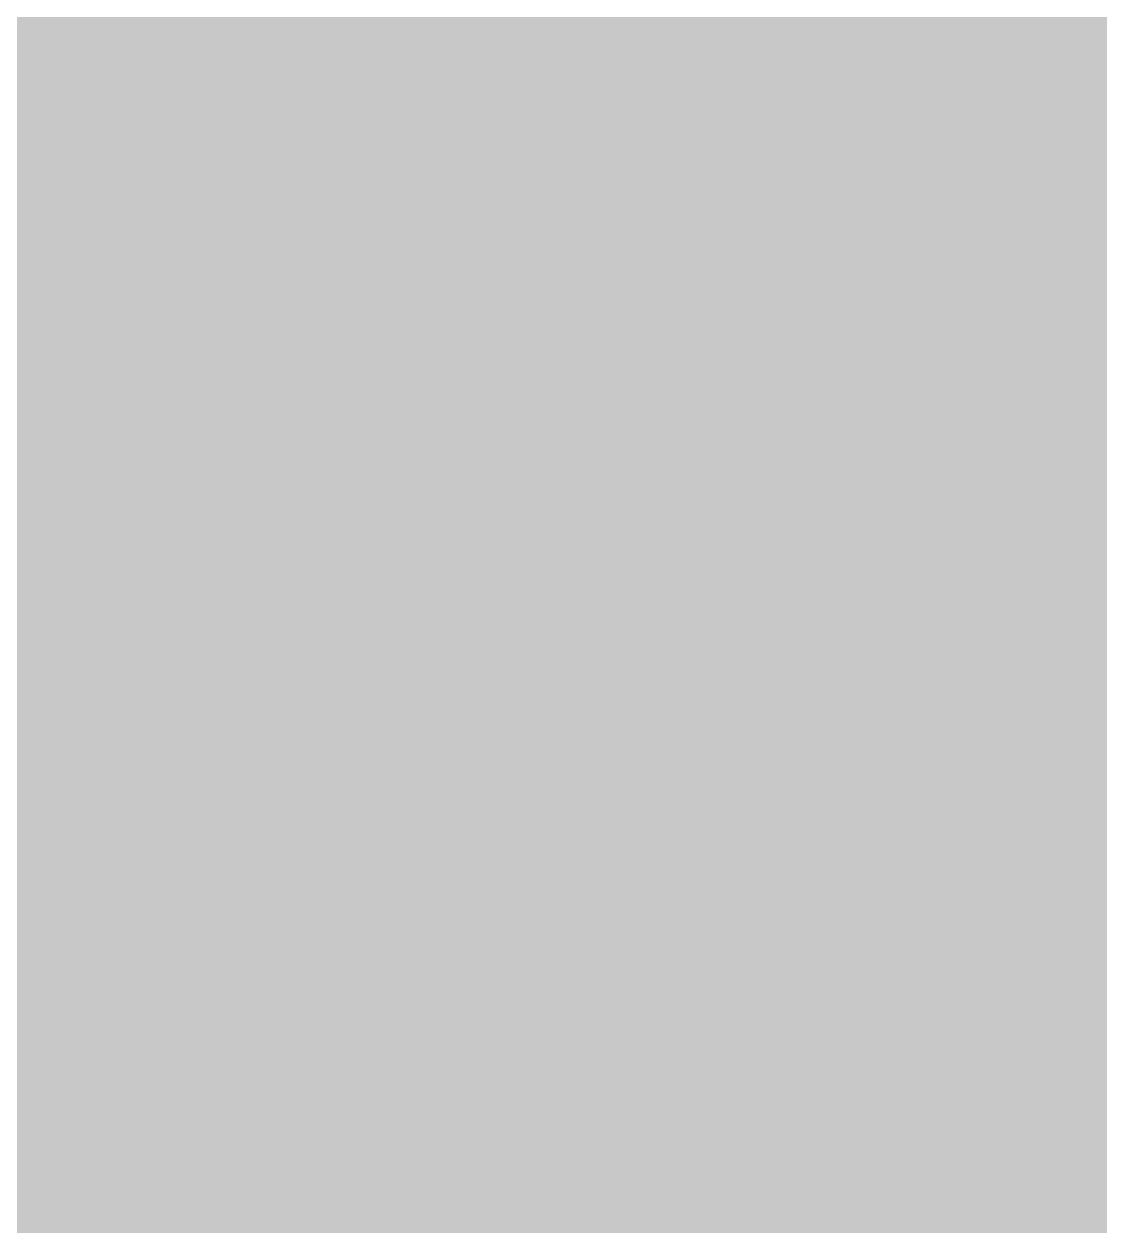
# Model space of a CAD drawing. Header units: metres. Extents: x 5050628 to 5051714, y 2427166 to 2427740.
# Drawn here: x 5051234.464 to 5051236.152, y 2427328.046 to 2427329.931 of the extents above; entities that cross this region are included whole.
import ezdxf

# ---------------------------------------------------------------- set-up
doc = ezdxf.new("R2010")
doc.units = ezdxf.units.M
doc.layers.add('ORTOFOTO', color=7, linetype='Continuous')
doc.layers.add('PAV_RIGIDO_LOSAS', color=9, linetype='Continuous', true_color=0xc3c0b9)
doc.layers.add('PAV_RIGIDO_MALLA', color=12, linetype='Continuous', true_color=0xbe786e)
picture_1 = doc.add_image_def('image1.jpg', size_in_pixel=(6889, 5778))

msp = doc.modelspace()

# ---------------------------------------------------------------- hatches: boundary and pattern name
at = {"layer": 'PAV_RIGIDO_LOSAS', "true_color": 0xbfbcb5}
msp.add_hatch(color=256, dxfattribs=at).paths.add_polyline_path([(5051232.8381, 2427329.9966), (5051233.0631, 2427330.1056), (5051233.2881, 2427330.2146), (5051233.5128, 2427330.3243), (5051233.737, 2427330.4348), (5051233.9613, 2427330.5452), (5051234.185, 2427330.6568), (5051234.4086, 2427330.7686), (5051234.6321, 2427330.8807), (5051234.8551, 2427330.9937), (5051235.0781, 2427331.1067), (5051235.3007, 2427331.2205), (5051235.5231, 2427331.3346), (5051235.7455, 2427331.4489), (5051235.9674, 2427331.564), (5051236.1893, 2427331.6791), (5051237.8041, 2427328.5738), (5051237.5787, 2427328.4569), (5051237.3508, 2427328.3388), (5051237.1215, 2427328.2209), (5051236.8959, 2427328.1052), (5051236.6656, 2427327.9875), (5051236.4371, 2427327.8717), (5051236.2081, 2427327.7557), (5051235.9761, 2427327.6392), (5051235.7488, 2427327.5256), (5051235.5158, 2427327.4094), (5051235.2833, 2427327.2949), (5051235.0536, 2427327.1817), (5051234.8188, 2427327.0671), (5051234.5892, 2427326.9559), (5051234.3537, 2427326.8418)])
at = {"layer": 'PAV_RIGIDO_MALLA'}
h = msp.add_hatch(dxfattribs=at)
h.set_pattern_fill('NET', color=256, scale=2.4, angle=26.6584562)
h.paths.add_polyline_path([(5051232.8381, 2427329.9966), (5051233.0631, 2427330.1056), (5051233.2881, 2427330.2146), (5051233.5128, 2427330.3243), (5051233.737, 2427330.4348), (5051233.9613, 2427330.5452), (5051234.185, 2427330.6568), (5051234.4086, 2427330.7686), (5051234.6321, 2427330.8807), (5051234.8551, 2427330.9937), (5051235.0781, 2427331.1067), (5051235.3007, 2427331.2205), (5051235.5231, 2427331.3346), (5051235.7455, 2427331.4489), (5051235.9674, 2427331.564), (5051236.1893, 2427331.6791), (5051237.8041, 2427328.5738), (5051237.5787, 2427328.4569), (5051237.3508, 2427328.3388), (5051237.1215, 2427328.2209), (5051236.8959, 2427328.1052), (5051236.6656, 2427327.9875), (5051236.4371, 2427327.8717), (5051236.2081, 2427327.7557), (5051235.9761, 2427327.6392), (5051235.7488, 2427327.5256), (5051235.5158, 2427327.4094), (5051235.2833, 2427327.2949), (5051235.0536, 2427327.1817), (5051234.8188, 2427327.0671), (5051234.5892, 2427326.9559), (5051234.3537, 2427326.8418)])

# ---------------------------------------------------------------- pictures from other files: only their frames are drawn
at = {"layer": 'ORTOFOTO'}
image = msp.add_image(picture_1, insert=(5050758.8887, 2427166.4673), size_in_units=(683.8504, 573.5647), dxfattribs=at)
image.dxf.flags = 11

doc.saveas('drawing.dxf')
